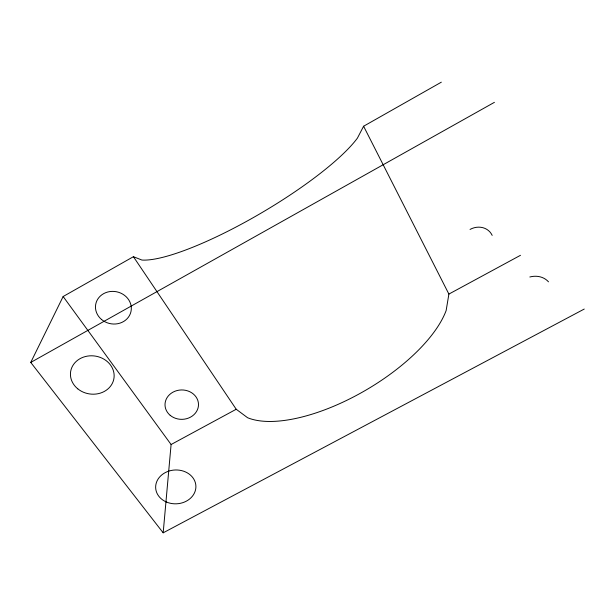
<?xml version="1.0" encoding="UTF-8"?>
<svg xmlns="http://www.w3.org/2000/svg" width="615" height="615" viewBox="0 0 615 615"><rect width="100%" height="100%" fill="white"/><g stroke="black" fill="none" stroke-linecap="round" stroke-linejoin="round"><path stroke-width="0.92" d="M584.25 309.045L163.175 532.821L171.093 444.522L63.145 296.522L133.417 256.693L141.896 260.045A133.993 28.567 -30.5 0 0 252.642 217.979A133.993 28.567 -30.5 0 0 357.423 138.106L363.596 126.236L441.332 82.179M363.596 126.236L448.889 294.078L446.144 310.537A122.639 52.06 -30.4 0 1 357.607 394.769A122.639 52.06 -30.4 0 1 247.591 417.723L236.221 409.252L133.417 256.693M163.175 532.821L30.75 362.427L63.145 296.522M30.75 362.427L494.414 102.336M171.093 444.522L236.221 409.252M448.889 294.078L520.482 255.302M529.83 276.988A21.218 18.219 -38.2 0 1 548.503 281.839M470.037 229.433A17.504 15.613 -41 0 1 492.185 235.384M166.127 501.886A20.134 16.92 -2.7 0 0 195.901 486.227A20.134 16.92 -2.7 0 0 165.312 472.581A20.134 16.92 -2.7 0 0 166.127 501.886M77.782 388.841A21.917 19.142 8.6 0 0 113.706 379.593A21.917 19.142 8.6 0 0 85.37 356.546A21.917 19.142 8.6 0 0 77.782 388.841M101.398 319.377A18.004 16.251 12.1 0 0 130.934 311.767A18.004 16.251 12.1 0 0 107.856 291.979A18.004 16.251 12.1 0 0 101.398 319.377M170.186 415.325A16.751 14.706 -0.9 0 0 198.022 408.068A16.751 14.706 -0.9 0 0 177.043 390.556A16.751 14.706 -0.9 0 0 170.186 415.325"/></g></svg>
